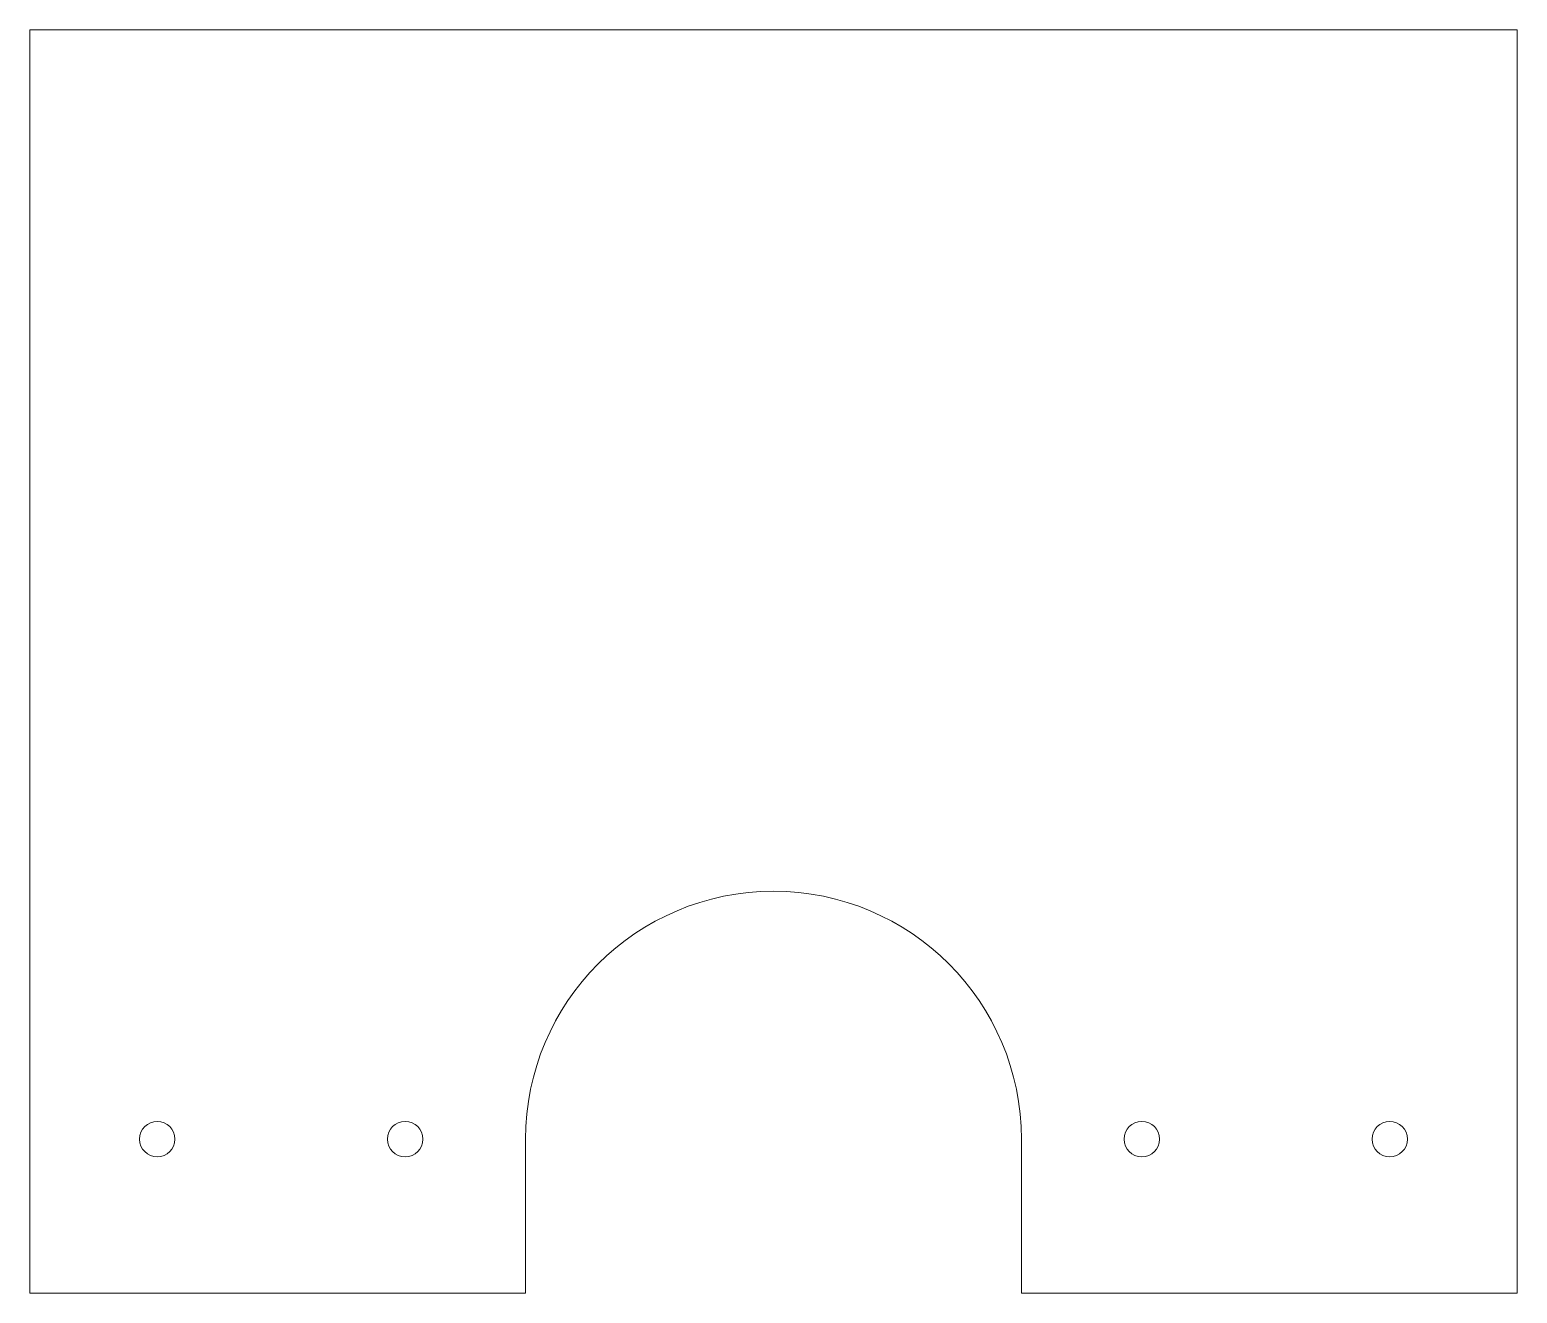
# Paper-space layout '_Top' of a CAD drawing. Header units: millimetres. Extents: x -105 to 105, y -89 to 89.
import ezdxf

# ---------------------------------------------------------------- set-up
doc = ezdxf.new("R2010")
doc.units = ezdxf.units.MM

psp = doc.layouts.new('_Top')

# ---------------------------------------------------------------- linework, layer by layer
at = {"color": 7, "linetype": 'Continuous', "lineweight": 15}
for p, q in [((105, 89.2), (-105, 89.2)), ((-105, 89.2), (-105, -89.2)), ((105, -89.2), (105, 89.2)), ((-35, -89.2), (-35, -67.44)), ((35, -67.44), (35, -89.2)), ((-105, -89.2), (-35, -89.2)), ((35, -89.2), (105, -89.2))]:
    psp.add_line(p, q, dxfattribs=at)
for centre in [(-87, -67.44), (-52, -67.44), (52, -67.44), (87, -67.44)]:
    psp.add_circle(centre, 2.5, dxfattribs=at)
psp.add_arc((0, -67.44), 35, 0, 180, dxfattribs=at)

doc.saveas('drawing.dxf')
